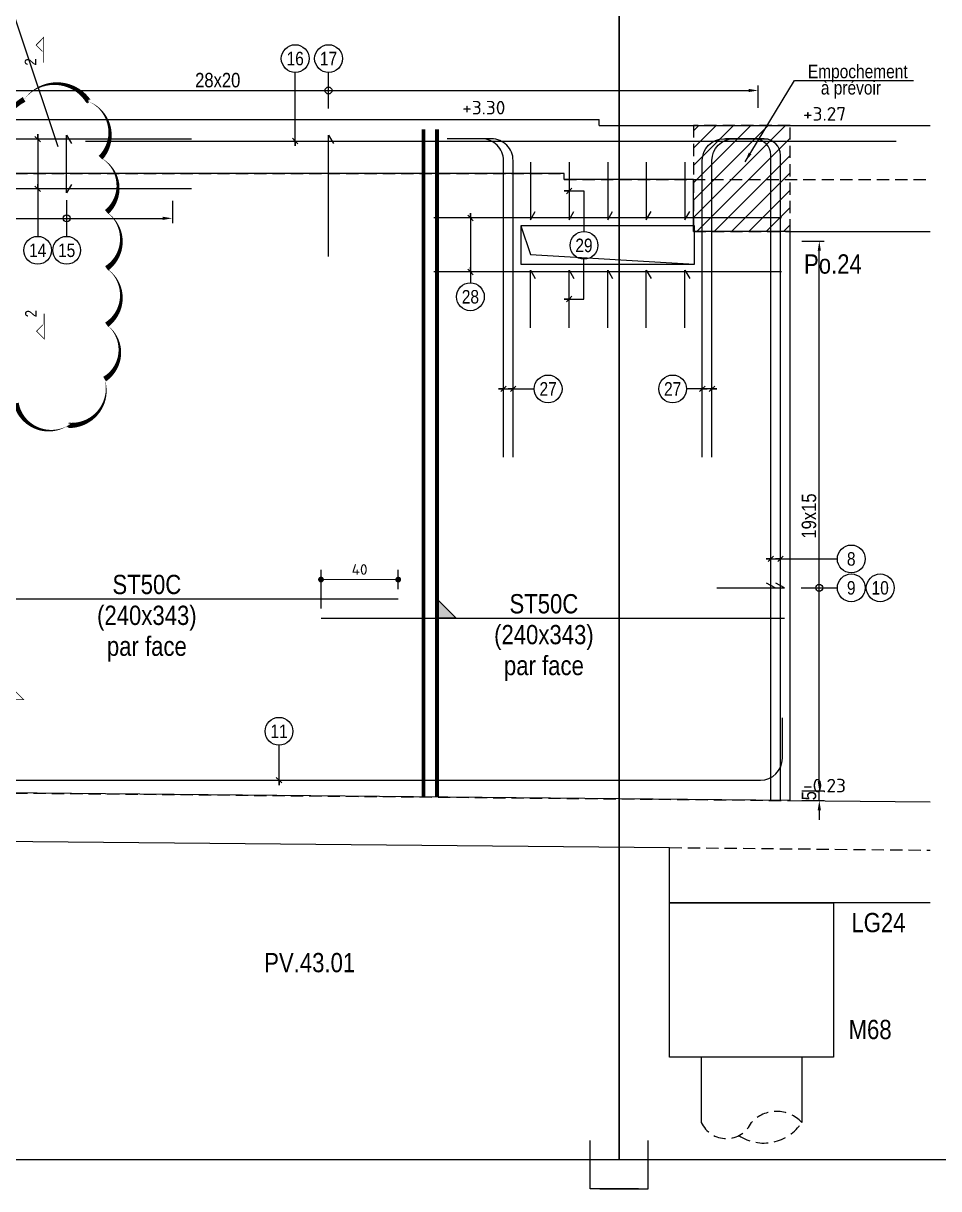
# Model space of a CAD drawing. Extents: x -10329 to 23244, y -15032 to -6928.
# Drawn here: x 5518 to 5992, y -15032 to -14428 of the extents above; entities that cross this region are included whole.
import ezdxf
from ezdxf.enums import TextEntityAlignment as Align

# ---------------------------------------------------------------- set-up
doc = ezdxf.new("R2010")
doc.units = 0
doc.linetypes.add('CACHE', pattern=[9.524999999999999, 6.35, -3.175])
doc.linetypes.add('CACHEX2', pattern=[19.049999999999997, 12.7, -6.35])
doc.layers.get('Defpoints').update_dxf_attribs({"color": 53})
for name, color, linetype in [('aide_STR_TS_TXT', 7, 'Continuous'), ('ARMATURES_ACIERS_FINS', 120, 'Continuous'), ('ARMATURES_ACIERS_FORTS', 150, 'Continuous'), ('ARMATURES_REPERAGE_ACIERS', 7, 'Continuous'), ('ARMATURES_TS', 22, 'CACHEX2'), ('Format A4 - Ech 1.25 - Horizontal$0$PYC-CARTOUCHE', 7, 'Continuous'), ('PYC_Cotation', 11, 'Continuous'), ('PYC_HOZ_BET_VU', 252, 'Continuous'), ('PYC_Texte général', 102, 'Continuous'), ('STR_TS_TXT', 7, 'Continuous')]:
    doc.layers.add(name, color=color, linetype=linetype)
doc.styles.add('Cotations', font='simplex.shx')
doc.styles.add('PYC_Texte_cotations', font='romans.shx')
doc.styles.add('PYC_Texte_Normal', font='ARIALN.TTF')
doc.styles.add('PYC_Texte_Reperage', font='ARIALN.TTF')
doc.styles.add('SGI_Tex_Cotes', font='ARIALN.TTF')
doc.styles.get("Standard").update_dxf_attribs({"font": 'ARIAL.TTF'})
doc.styles.add('TEXTE TS', font='romans.shx', dxfattribs={"width": 0.7, "oblique": 15})
doc.linetypes.add('RBx0.50', pattern='A,0.25,-0.025,["V",Standard,S=0.05,R=0,X=-0.025,Y=-0.05],-0.05,["V",Standard,S=0.05,R=180,X=0.025,Y=0.05],-0.025', length=0.35)
doc.dimstyles.new('PYC-COUPES-25', dxfattribs={"dimscale": 50, "dimtxt": 0.11, "dimasz": 0.06, "dimexe": 0.1, "dimexo": 0.1, "dimgap": 0.05, "dimtad": 3, "dimdec": 1, "dimrnd": 0.5, "dimzin": 9, "dimdsep": 46, "dimtxsty": 'PYC_Texte_cotations', "dimblk1": 'DOT', "dimblk2": 'DOT', "dimsah": 1, "dimcen": 0.09, "dimclrd": 256, "dimclrt": 7, "dimaunit": 2, "dimadec": 1, "dimazin": 0, "dimtfac": 1, "dimtdec": 1, "dimtix": 1, "dimtmove": 2, "dimatfit": 3, "dimldrblk": 'DOT', "dimfxl": 0.3, "dimfxlon": 1, "dimtolj": 1, "dimtzin": 0, "dimlwd": 20, "dimarcsym": 0})
doc.dimstyles.new('SGI_Cot_Secondaire_25', dxfattribs={"dimscale": 0.5, "dimtxt": 15, "dimasz": 10, "dimexe": 5, "dimexo": 0, "dimgap": 3, "dimtad": 1, "dimdsep": 46, "dimtxsty": 'SGI_Tex_Cotes', "dimcen": 0, "dimclrd": 7, "dimclre": 7, "dimclrt": 7, "dimaunit": 2, "dimazin": 0, "dimtfac": 1, "dimtmove": 0, "dimatfit": 3, "dimfxl": 18, "dimfxlon": 1, "dimtolj": 1, "dimtzin": 0, "dimlwd": 25, "dimlwe": 25, "dimarcsym": 0})

# ---------------------------------------------------------------- blocks, each defined once
blk = doc.blocks.new('mrega')
at = {"layer": 'aide_STR_TS_TXT', "style": 'TEXTE TS', "width": 0.8}
for tag, p in [('ST10', (14.47619047619082, 0)), ('DIM', (14.47619047619082, -16)), ('NOTE', (14.47619047619082, -32))]:
    blk.add_attdef(tag, text='', height=10, dxfattribs=at).set_placement(p, align=Align.CENTER)
blk = doc.blocks.new('_Dot')
at = {"color": 0, "lineweight": -2}
blk.add_line((-0.5, 0), (-1, 0), dxfattribs=at)
at = {"color": 0, "const_width": 0.5}
blk.add_lwpolyline([(-0.25, 0, 1), (0.25, 0, 1)], format="xyb", close=True, dxfattribs=at)
blk = doc.blocks.new('*D100')
at = {"layer": 'Defpoints', "color": 0, "transparency": 16777216}
for p in [(5712.078476171402, -14715.87515087133), (5712.078476171402, -14725.87515087133), (5672.078476171402, -14735.87515087133)]:
    blk.add_point(p, dxfattribs=at)
at = {"layer": 'PYC_Cotation', "color": 0, "lineweight": -2, "transparency": 16777216}
for p, q in [((5672.078476171402, -14730.87515087133), (5672.078476171402, -14710.87515087133)), ((5712.078476171402, -14720.87515087133), (5712.078476171402, -14710.87515087133))]:
    blk.add_line(p, q, dxfattribs=at)
at = {"layer": 'PYC_Cotation', "linetype": 'Continuous', "lineweight": 20, "transparency": 16777216}
blk.add_line((5675.078476171402, -14715.87515087133), (5709.078476171402, -14715.87515087133), dxfattribs=at)
at = {"layer": 'PYC_Cotation', "lineweight": 20, "transparency": 16777216, "xscale": 3, "yscale": 3, "zscale": 3, "rotation": 180}
blk.add_blockref('_Dot', (5672.078476171402, -14715.87515087133), dxfattribs=at)
at = {"layer": 'PYC_Cotation', "lineweight": 20, "transparency": 16777216, "xscale": 3, "yscale": 3, "zscale": 3}
blk.add_blockref('_Dot', (5712.078476171402, -14715.87515087133), dxfattribs=at)
at = {"layer": 'PYC_Cotation', "color": 7, "transparency": 16777216, "insert": (5692.078476171402, -14710.62515087133), "char_height": 5.5, "attachment_point": 5, "style": 'PYC_Texte_cotations'}
blk.add_mtext('\\A1;40', dxfattribs=at)
blk = doc.blocks.new('*D105')
at = {"layer": 'Defpoints', "color": 0, "transparency": 16777216}
for p in [(5215.078476170573, -14510.33206584012), (5595.078476170573, -14510.33206584012), (5595.078476170573, -14528.61575123837)]:
    blk.add_point(p, dxfattribs=at)
at = {"layer": 'PYC_Cotation', "color": 7, "linetype": 'Continuous', "lineweight": 25, "transparency": 16777216}
for p, q in [((5215.078476170573, -14519.61575123837), (5215.078476170573, -14531.11575123837)), ((5595.078476170573, -14519.61575123837), (5595.078476170573, -14531.11575123837)), ((5220.078476170573, -14528.61575123837), (5590.078476170573, -14528.61575123837))]:
    blk.add_line(p, q, dxfattribs=at)
at = {"layer": 'PYC_Cotation', "color": 7, "transparency": 16777216}
for points in [[(5220.078476170573, -14527.78241790503), (5220.078476170573, -14529.4490845717), (5215.078476170573, -14528.61575123837)], [(5590.078476170573, -14527.78241790503), (5590.078476170573, -14529.4490845717), (5595.078476170573, -14528.61575123837)]]:
    blk.add_solid(points, dxfattribs=at)
at = {"layer": 'PYC_Cotation', "color": 7, "transparency": 16777216, "insert": (5405.078476170573, -14523.28645383045), "char_height": 7.5, "attachment_point": 5, "style": 'SGI_Tex_Cotes'}
blk.add_mtext('\\A1;19x20', dxfattribs=at)
blk = doc.blocks.new('*D106')
at = {"layer": 'Defpoints', "color": 0, "transparency": 16777216}
for p in [(5898.578476171402, -14462.33868090983), (5338.578476171402, -14480.43206584014), (5898.578476171402, -14480.43206584014)]:
    blk.add_point(p, dxfattribs=at)
at = {"layer": 'PYC_Cotation', "color": 7, "linetype": 'Continuous', "lineweight": 25, "transparency": 16777216}
for p, q in [((5338.578476171402, -14471.33868090983), (5338.578476171402, -14459.83868090983)), ((5343.578476171402, -14462.33868090983), (5893.578476171402, -14462.33868090983)), ((5898.578476171402, -14471.33868090983), (5898.578476171402, -14459.83868090983))]:
    blk.add_line(p, q, dxfattribs=at)
at = {"layer": 'PYC_Cotation', "color": 7, "transparency": 16777216}
for points in [[(5343.578476171402, -14461.50534757649), (5343.578476171402, -14463.17201424316), (5338.578476171402, -14462.33868090983)], [(5893.578476171402, -14461.50534757649), (5893.578476171402, -14463.17201424316), (5898.578476171402, -14462.33868090983)]]:
    blk.add_solid(points, dxfattribs=at)
at = {"layer": 'PYC_Cotation', "color": 7, "transparency": 16777216, "insert": (5618.578476171402, -14457.00938350191), "char_height": 7.5, "attachment_point": 5, "style": 'SGI_Tex_Cotes'}
blk.add_mtext('\\A1;28x20', dxfattribs=at)
blk = doc.blocks.new('*D110')
at = {"layer": 'Defpoints', "color": 0, "transparency": 16777216}
for p in [(5915.081392603737, -14825.4320941952), (5915.081392603737, -14830.4320941952), (5930.185784907747, -14825.4320941952)]:
    blk.add_point(p, dxfattribs=at)
at = {"layer": 'PYC_Cotation', "color": 7, "linetype": 'Continuous', "lineweight": 25, "transparency": 16777216}
for p, q in [((5930.185784907747, -14820.4320941952), (5930.185784907747, -14815.4320941952)), ((5921.185784907747, -14825.4320941952), (5932.685784907747, -14825.4320941952)), ((5921.185784907747, -14830.4320941952), (5932.685784907747, -14830.4320941952)), ((5930.185784907747, -14830.4320941952), (5930.185784907747, -14825.4320941952)), ((5930.185784907747, -14835.4320941952), (5930.185784907747, -14840.4320941952))]:
    blk.add_line(p, q, dxfattribs=at)
at = {"layer": 'PYC_Cotation', "color": 7, "transparency": 16777216}
for points in [[(5929.352451574414, -14820.4320941952), (5931.01911824108, -14820.4320941952), (5930.185784907747, -14825.4320941952)], [(5929.352451574414, -14835.4320941952), (5931.01911824108, -14835.4320941952), (5930.185784907747, -14830.4320941952)]]:
    blk.add_solid(points, dxfattribs=at)
at = {"layer": 'PYC_Cotation', "color": 7, "transparency": 16777216, "insert": (5924.871835385239, -14827.9320941952), "char_height": 7.5, "attachment_point": 5, "rotation": 90, "style": 'SGI_Tex_Cotes'}
blk.add_mtext('\\A1;5', dxfattribs=at)
blk = doc.blocks.new('*D111')
at = {"layer": 'Defpoints', "color": 0, "transparency": 16777216}
for p in [(5915.081392603737, -14540.4320941952), (5930.18578490775, -14540.4320941952), (5915.081392603737, -14825.4320941952)]:
    blk.add_point(p, dxfattribs=at)
at = {"layer": 'PYC_Cotation', "color": 7, "linetype": 'Continuous', "lineweight": 25, "transparency": 16777216}
for p, q in [((5921.18578490775, -14540.4320941952), (5932.68578490775, -14540.4320941952)), ((5930.18578490775, -14820.4320941952), (5930.18578490775, -14545.4320941952)), ((5921.18578490775, -14825.4320941952), (5932.68578490775, -14825.4320941952))]:
    blk.add_line(p, q, dxfattribs=at)
at = {"layer": 'PYC_Cotation', "color": 7, "transparency": 16777216}
for points in [[(5929.352451574417, -14545.4320941952), (5931.019118241083, -14545.4320941952), (5930.18578490775, -14540.4320941952)], [(5929.352451574417, -14820.4320941952), (5931.019118241083, -14820.4320941952), (5930.18578490775, -14825.4320941952)]]:
    blk.add_solid(points, dxfattribs=at)
at = {"layer": 'PYC_Cotation', "color": 7, "transparency": 16777216, "insert": (5924.85648749984, -14682.9320941952), "char_height": 7.5, "attachment_point": 5, "rotation": 90, "style": 'SGI_Tex_Cotes'}
blk.add_mtext('\\A1;19x15', dxfattribs=at)
blk = doc.blocks.new('A$C6F247267')
blk.add_hatch(color=256).paths.add_polyline_path([(5.684341886080801e-14, -0.1999999999999886), (-0.1999999999999886, 0), (5.684341886080801e-14, 0)])
blk.add_lwpolyline([(-0.1999999999999886, 0), (5.684341886080801e-14, 0), (5.684341886080801e-14, -0.1999999999999886), (-0.1999999999999886, 0)])

msp = doc.modelspace()

# ---------------------------------------------------------------- hatches: boundary and pattern name
at = {"layer": 'PYC_HOZ_BET_VU', "linetype": 'CACHE'}
h = msp.add_hatch(dxfattribs=at)
h.set_pattern_fill('ANSI31', color=256, scale=2, style=0)
h.set_pattern_definition([(45, (-82166.16431930798, -3920.211111309778), (-4.490128060534576, 4.490128060534577), [])])
h.paths.add_polyline_path([(5865.078476171402, -14535.43206584013), (5915.078476171402, -14535.43206584013), (5915.078476171402, -14480.43206584013), (5865.078476171402, -14480.43206584013)])

# ---------------------------------------------------------------- linework, layer by layer
at = {"color": 1}
msp.add_lwpolyline([(5535.879705310334, -14491.52473175472), (5410.058450438548, -14115.14381711876), (5124.569105417002, -14115.14381711876)], dxfattribs=at)
msp.add_lwpolyline([(5514.106618948746, -14508.67818099206, 0, 2.778, -0.52056705), (5518.279921301175, -14466.95327417871, 0, 2.778, -0.52056705), (5551.665562339593, -14467.99635713121, 0, 2.778, -0.52056705), (5551.665562339578, -14467.99635713121, 0, 2.778, -0.52056705), (5557.925256617833, -14497.20381459912, 0, 2.778, -0.52056705), (5557.925256617833, -14497.20381459912, 0, 2.778, -0.52056705), (5561.055362999905, -14525.36818911081, 0, 2.778, -0.52056705), (5561.055362999905, -14525.36818911081, 0, 2.778, -0.52056705), (5561.055362999905, -14554.575646575, 0, 2.778, -0.52056705), (5561.055362999905, -14554.575646575, 0, 2.778, -0.52056705), (5561.055362999905, -14583.78310404292, 0, 2.778, -0.52056705), (5561.055362999905, -14583.78310404292, 0, 2.778, -0.52056705), (5560.011907786597, -14611.9474785546, 0, 2.778, -0.52056705), (5560.011907786597, -14611.9474785546, 0, 2.778, -0.52056705), (5541.232565716375, -14635.93929430043, 0, 2.778, -0.52056705), (5541.23256571636, -14635.93929430043, 0, 2.778, -0.52056705), (5514.106618948746, -14624.46492790377, 0, 2.778, -0.52056705)], format="xyseb", dxfattribs=at)
at = {"layer": 'ARMATURES_ACIERS_FINS'}
for points in [[(5542.825179823209, -14511.10193882121), (5540.325179823209, -14515.43206584013), (5540.325179823209, -14485.43206584013), (5542.825179823209, -14489.76219285905)], [(5675.97666134451, -14548.43206584014), (5675.97666134451, -14485.43206584013), (5678.47666134451, -14489.76219285906)], [(5780.57847617293, -14499.43206584013), (5780.57847617293, -14529.43206584013), (5783.07847617293, -14525.10193882121)], [(5800.57847617293, -14499.43206584013), (5800.57847617293, -14529.43206584013), (5803.07847617293, -14525.10193882121)], [(5820.57847617293, -14499.43206584013), (5820.57847617293, -14529.43206584013), (5823.07847617293, -14525.10193882121)], [(5840.57847617293, -14499.43206584013), (5840.57847617293, -14529.43206584013), (5843.07847617293, -14525.10193882121)], [(5860.57847617293, -14499.43206584013), (5860.57847617293, -14529.43206584013), (5863.07847617293, -14525.10193882121)], [(5910.578476171402, -14528.43206584013), (5730.578476171402, -14528.43206584013)], [(5910.578476171402, -14556.43206584013), (5730.578476171402, -14556.43206584013)], [(5780.57847617293, -14585.43206584013), (5780.57847617293, -14555.43206584013), (5783.07847617293, -14559.76219285906)], [(5800.57847617293, -14585.43206584013), (5800.57847617293, -14555.43206584013), (5803.07847617293, -14559.76219285906)], [(5820.57847617293, -14585.43206584013), (5820.57847617293, -14555.43206584013), (5823.07847617293, -14559.76219285906)], [(5840.57847617293, -14585.43206584013), (5840.57847617293, -14555.43206584013), (5843.07847617293, -14559.76219285906)], [(5860.57847617293, -14585.43206584013), (5860.57847617293, -14555.43206584013), (5863.07847617293, -14559.76219285906)], [(5877.07846308517, -14720.16424390184), (5912.07846308517, -14720.16424390184), (5907.748336066259, -14717.66424390184)], [(5902.916329094267, -14720.16431871357), (5907.246456113193, -14720.16431871357), (5902.916329094267, -14717.66431871357)]]:
    msp.add_lwpolyline(points, dxfattribs=at)
for points in [[(5905.081392603737, -14830.33566217977), (5905.081392603737, -14495.92559728567, 0.414213562373095), (5896.581392603737, -14487.42559728567), (5881.581392603737, -14487.42559728567)], [(5910.081392603737, -14830.38387818749), (5910.081392603737, -14495.92559728567, 0.414213562373095), (5901.581392603737, -14487.42559728567), (5886.581392603737, -14487.42559728567)]]:
    msp.add_lwpolyline(points, format="xyb", dxfattribs=at)
at = {"layer": 'ARMATURES_ACIERS_FORTS'}
for points in [[(5605.078476170573, -14487.53206584014), (5205.078476170573, -14487.53206584014)], [(5550.078476170573, -14488.53206584014), (5970.078476171402, -14488.53206584014)], [(5605.078476170573, -14513.33206584012), (5205.078476170573, -14513.33206584012)]]:
    msp.add_lwpolyline(points, dxfattribs=at)
for points in [[(5766.578476171402, -14652.43206584013), (5766.578476171402, -14498.63206584013, 0.414213562373095), (5755.378476171405, -14487.43206584013), (5737.378476171405, -14487.43206584013)], [(5771.578476171402, -14652.43206584013), (5771.578476171402, -14498.63206584013, 0.414213562373095), (5760.378476171405, -14487.43206584013), (5742.378476171405, -14487.43206584013)], [(5869.578476171402, -14652.43206584013), (5869.578476171402, -14498.63206584013, -0.414213562373095), (5880.778476171399, -14487.43206584013), (5898.778476171399, -14487.43206584013)], [(5874.578476171402, -14652.43206584013), (5874.578476171402, -14498.63206584013, -0.414213562373095), (5885.778476171399, -14487.43206584013), (5903.778476171399, -14487.43206584013)], [(5402.578476171402, -14819.90116419565), (5899.678476171408, -14819.90116419564, 0.414213562373095), (5911.078476171402, -14808.50116419564), (5911.078476171402, -14787.50116419564)]]:
    msp.add_lwpolyline(points, format="xyb", dxfattribs=at)
at = {"layer": 'ARMATURES_REPERAGE_ACIERS'}
for points in [[(5658.72099269717, -14488.53206584014), (5658.72099269717, -14491.03206584014), (5658.72099269717, -14488.53206584014), (5660.13520625954, -14489.94627940251), (5658.72099269717, -14488.53206584014), (5657.3067791348, -14487.11785227777), (5658.72099269717, -14488.53206584014), (5658.720992697155, -14452.99293090983)], [(5675.97666134451, -14471.68443090983), (5675.97666134451, -14452.99293090983)], [(5525.325179823223, -14487.53206584014), (5525.325179823223, -14485.03206584014), (5525.325179823223, -14487.53206584014), (5523.910966260853, -14486.11785227777), (5525.325179823223, -14487.53206584014), (5526.739393385593, -14488.94627940252), (5525.325179823223, -14487.53206584014), (5525.325179823209, -14537.96150123837)], [(5525.325179823209, -14513.33206584012), (5525.325179823209, -14510.83206584012), (5525.325179823209, -14513.33206584012), (5523.910966260839, -14511.91785227775), (5525.325179823209, -14513.33206584012), (5526.739393385578, -14514.7462794025), (5525.325179823209, -14513.33206584012), (5525.325179823209, -14537.96150123837)], [(5800.57847617293, -14514.43206584013), (5798.07847617293, -14514.43206584013), (5800.57847617293, -14514.43206584013), (5799.16426261056, -14515.84627940251), (5800.57847617293, -14514.43206584013), (5801.9926897353, -14513.01785227776), (5800.57847617293, -14514.43206584013), (5808.282416527218, -14514.43206584013), (5808.282416527218, -14535.43206584013)], [(5540.325179823209, -14519.27000123836), (5540.325179823209, -14537.96150123837)], [(5749.465244424588, -14528.43206584013), (5749.465244424588, -14525.93206584013), (5749.465244424588, -14528.43206584013), (5748.051030862218, -14527.01785227776), (5749.465244424588, -14528.43206584013), (5750.879457986957, -14529.84627940251), (5749.465244424588, -14528.43206584013), (5749.465244424588, -14562.08284804171)], [(5800.57847617293, -14570.43206584013), (5798.07847617293, -14570.43206584013), (5800.57847617293, -14570.43206584013), (5799.16426261056, -14571.84627940251), (5800.57847617293, -14570.43206584013), (5801.9926897353, -14569.01785227776), (5800.57847617293, -14570.43206584013), (5808.282416527218, -14570.43206584013), (5808.282416527218, -14549.83206584013)], [(5749.465244424588, -14556.43206584013), (5749.465244424588, -14553.93206584013), (5749.465244424588, -14556.43206584013), (5748.051030862218, -14555.01785227776), (5749.465244424588, -14556.43206584013), (5750.879457986957, -14557.84627940251), (5749.465244424588, -14556.43206584013), (5749.465244424588, -14562.08284804171)], [(5766.578476171402, -14617.02853624841), (5764.078476171402, -14617.02853624841), (5766.578476171402, -14617.02853624841), (5765.164262609032, -14618.44274981079), (5766.578476171402, -14617.02853624841), (5767.992689733772, -14615.61432268604), (5766.578476171402, -14617.02853624841), (5782.526312572008, -14617.02853624841)], [(5771.578476171402, -14617.02853624841), (5769.078476171402, -14617.02853624841), (5771.578476171402, -14617.02853624841), (5770.164262609032, -14618.44274981079), (5771.578476171402, -14617.02853624841), (5772.992689733772, -14615.61432268604), (5771.578476171402, -14617.02853624841), (5782.526312572008, -14617.02853624841)], [(5874.578476171402, -14617.02853624841), (5877.078476171402, -14617.02853624841), (5874.578476171402, -14617.02853624841), (5875.992689733772, -14615.61432268604), (5874.578476171402, -14617.02853624841), (5873.164262609032, -14618.44274981079), (5874.578476171402, -14617.02853624841), (5861.42915488506, -14617.02853624841)], [(5869.578476171402, -14617.02853624841), (5872.078476171402, -14617.02853624841), (5869.578476171402, -14617.02853624841), (5870.992689733772, -14615.61432268604), (5869.578476171402, -14617.02853624841), (5868.164262609032, -14618.44274981079), (5869.578476171402, -14617.02853624841), (5861.42915488506, -14617.02853624841)], [(5905.081392603752, -14705.16431871358), (5902.581392603752, -14705.16431871358), (5905.081392603752, -14705.16431871358), (5903.667179041367, -14706.57853227595), (5905.081392603752, -14705.16431871358), (5906.495606166107, -14703.75010515121), (5905.081392603752, -14705.16431871358), (5939.531534907757, -14705.16431871357)], [(5910.081392603752, -14705.16431871358), (5907.581392603752, -14705.16431871358), (5910.081392603752, -14705.16431871358), (5908.667179041367, -14706.57853227595), (5910.081392603752, -14705.16431871358), (5911.495606166107, -14703.75010515121), (5910.081392603752, -14705.16431871358), (5939.531534907757, -14705.16431871357)], [(5920.840034907742, -14720.16431871357), (5939.531534907757, -14720.16431871357)], [(5650.322728204657, -14819.90116419565), (5650.322728204657, -14822.40116419565), (5650.322728204657, -14819.90116419565), (5651.736941767027, -14821.31537775802), (5650.322728204657, -14819.90116419565), (5648.908514642288, -14818.48695063327), (5650.322728204657, -14819.90116419565), (5650.322728204657, -14801.71372186366)]]:
    msp.add_lwpolyline(points, dxfattribs=at)
for centre, radius in [((5658.720992697155, -14445.79293090983), 7.2), ((5675.97666134451, -14445.79293090983), 7.2), ((5675.97666134451, -14462.33868090983), 1.8), ((5540.325179823209, -14528.61575123837), 1.8), ((5525.325179823209, -14545.16150123837), 7.2), ((5540.325179823209, -14545.16150123837), 7.2), ((5808.282416527218, -14542.63206584013), 7.2), ((5749.465244424588, -14569.28284804171), 7.2), ((5789.726312572006, -14617.02853624841), 7.2), ((5854.229154885063, -14617.02853624841), 7.2), ((5946.73153490774, -14705.16431871357), 7.2), ((5946.73153490774, -14720.16431871357), 7.2), ((5961.73153490774, -14720.16431871357), 7.2), ((5930.18578490775, -14720.16431871357), 1.8), ((5650.322728204657, -14794.51372186366), 7.2)]:
    msp.add_circle(centre, radius, dxfattribs=at)
at = {"layer": 'ARMATURES_TS', "linetype": 'Continuous', "lineweight": -2, "ltscale": 0.01, "const_width": 2}
msp.add_lwpolyline([(5725.167216149275, -14828.5856510772), (5725.167216149333, -14482.43206584013)], dxfattribs=at)
at = {"layer": 'ARMATURES_TS', "linetype": 'CACHE', "ltscale": 2, "const_width": 2}
msp.add_lwpolyline([(5732.121855975915, -14828.65326765583), (5732.121855975915, -14482.43206584013)], dxfattribs=at)
at = {"layer": 'ARMATURES_TS', "color": 3, "linetype": 'Continuous'}
for points in [[(5472.078476171402, -14725.87515087133), (5712.078476171402, -14725.87515087133)], [(5672.078476171402, -14735.87515087133), (5912.078476171402, -14735.87515087133)]]:
    msp.add_lwpolyline(points, dxfattribs=at)
at = {"layer": 'Format A4 - Ech 1.25 - Horizontal$0$PYC-CARTOUCHE'}
for points in [[(4806.469102171308, -14304.13240506446), (5826.469102171308, -14304.13240506446), (5826.469102171308, -15016.63240506446), (4806.469102171308, -15016.63240506446)], [(5826.469102171308, -14304.13240506446), (6846.469102171308, -14304.13240506446), (6846.469102171308, -15016.63240506446), (5826.469102171308, -15016.63240506446)]]:
    msp.add_lwpolyline(points, close=True, dxfattribs=at)
for points in [[(5836.469102171308, -15031.63240506446), (5811.469102171308, -15031.63240506446), (5811.469102171308, -15006.63240506446)], [(5816.469102171308, -15031.63240506446), (5841.469102171308, -15031.63240506446), (5841.469102171308, -15006.63240506446)]]:
    msp.add_lwpolyline(points, dxfattribs=at)
at = {"layer": 'PYC_Cotation', "const_width": 0.3749999999995735}
for points in [[(5528.470040515371, -14447.97188718505), (5528.43336012587, -14434.84693844022), (5524.467015847913, -14438.83551439442), (5527.790829145873, -14442.14080129178)], [(5528.676706971761, -14578.01142437985), (5528.713533999282, -14591.13637271405), (5524.724913734419, -14587.17007299561), (5528.030163502583, -14583.84622277582)], [(5505.052017744179, -14778.22039198012), (5518.176966489016, -14778.18371159062), (5514.188390534808, -14774.21736731266), (5510.883103637447, -14777.54118061062)]]:
    msp.add_lwpolyline(points, dxfattribs=at)
at = {"layer": 'PYC_HOZ_BET_VU'}
for p, q in [((5494.578476171402, -14477.43206584013), (5816.078476171402, -14477.43206584013)), ((5816.078476171402, -14480.43206584013), (5816.078476171402, -14477.43206584013)), ((5816.078476171402, -14480.43206584013), (5987.578476171402, -14480.43206584013)), ((5915.078476171402, -14830.43206584015), (5915.078476171402, -14535.43206584013)), ((5915.078476171402, -14535.43206584013), (5987.578476171402, -14535.43206584014)), ((5915.078476171402, -14830.43206584015), (5987.578476171402, -14831.13694805881)), ((5467.578476171402, -14851.08242267405), (5852.575829193112, -14854.82556458272)), ((5869.078476171489, -14963.43206584012), (5869.078476171591, -14997.30285262893)), ((5921.078476171562, -14963.43206584007), (5921.078476171562, -14997.30285262893))]:
    msp.add_line(p, q, dxfattribs=at)
at = {"layer": 'PYC_HOZ_BET_VU', "linetype": 'CACHEX2', "ltscale": 0.5}
for p, q in [((5494.578476171402, -14505.43206584014), (5798.078476171402, -14505.43206584013)), ((5798.078476171402, -14508.43206584013), (5798.078476171402, -14505.43206584013)), ((5798.078476171402, -14508.43206584013), (5987.578476171402, -14508.43206584014)), ((5865.078476171402, -14535.43206584013), (5865.078476171402, -14508.43206584013)), ((5865.078476171402, -14535.43206584013), (5915.078476171402, -14535.43206584013)), ((5494.578476171402, -14826.34374897189), (5915.081392603737, -14830.4320941952)), ((5852.578476171402, -14854.825590318), (5987.578476171402, -14856.13812962172))]:
    msp.add_line(p, q, dxfattribs=at)
msp.add_lwpolyline([(5865.078476171402, -14535.43206584013), (5915.078476171402, -14535.43206584013), (5915.078476171402, -14480.43206584013), (5865.078476171402, -14480.43206584013)], close=True, dxfattribs=at)
at = {"layer": 'PYC_HOZ_BET_VU', "linetype": 'RBx0.50', "ltscale": 50}
for points in [[(5915.078476171402, -14535.43206584013), (5865.078476171402, -14535.43206584013), (5865.078476171402, -14508.43206584014), (5798.078476171402, -14508.43206584014), (5798.078476171402, -14505.43206584013), (5338.578476171402, -14505.43206584013), (5338.578476171402, -14597.43206584013), (4995.078476171402, -14597.43206584013), (4995.078476171402, -14607.43206584013), (4895.078476171402, -14607.43206584013)], [(5915.081392603737, -14830.4320941952), (5400.808162066867, -14825.43206584015), (4895.078476171402, -14830.43206584015)]]:
    msp.add_lwpolyline(points, dxfattribs=at)
at = {"layer": 'PYC_HOZ_BET_VU'}
for points in [[(5775.578476171402, -14552.43206584013), (5865.578476171402, -14552.43206584013), (5865.578476171402, -14532.43206584013), (5775.578476171402, -14532.43206584013)], [(5852.578476171402, -14963.43206584008), (5852.578476171402, -14883.43206584014), (5937.578476171402, -14883.43206584014), (5937.578476171402, -14963.43206584011)]]:
    msp.add_lwpolyline(points, close=True, dxfattribs=at)
for points in [[(5775.578476171402, -14532.43206584013), (5780.578476171402, -14547.43206584013), (5865.578476171402, -14552.43206584013)], [(5987.578476171402, -14883.43206584014), (5852.578476171402, -14883.43206584014), (5852.578476171402, -14854.825590318)]]:
    msp.add_lwpolyline(points, dxfattribs=at)
at = {"layer": 'PYC_HOZ_BET_VU', "linetype": 'CACHEX2', "ltscale": 0.5}
msp.add_lwpolyline([(5888.55558912571, -15004.08140287042, 0.4174219301333466), (5921.078476171373, -14997.30285262869, 0.4411854721130351), (5895.07847617146, -14997.30285262893, -0.6406385143009127), (5869.078476171664, -14997.30285262914)], format="xyb", dxfattribs=at)

# ---------------------------------------------------------------- block references
at = {"layer": 'ARMATURES_TS', "xscale": 50, "yscale": 50, "zscale": 50, "rotation": 180}
msp.add_blockref('A$C6F247267', (5732.121855975915, -14735.87515087133), dxfattribs=at)
at = {"layer": 'STR_TS_TXT'}
ref = msp.add_blockref('mrega', (5567.389257314033, -14723.40849450324), dxfattribs=at)
ref.add_attrib('NOTE', 'par face', dxfattribs={"height": 10.00000000004157, "style": 'SGI_Tex_Cotes'}).set_placement((5581.865447790275, -14755.40849450337), align=Align.CENTER)
ref.add_attrib('ST10', 'ST50C', dxfattribs={"height": 10.00000000004157, "style": 'SGI_Tex_Cotes'}).set_placement((5581.865447790275, -14723.40849450324), align=Align.CENTER)
ref.add_attrib('DIM', '(240x343)', dxfattribs={"height": 10.00000000004158, "style": 'SGI_Tex_Cotes'}).set_placement((5581.865447790275, -14739.40849450331), align=Align.CENTER)
ref = msp.add_blockref('mrega', (5773.056895107904, -14733.40849450324), dxfattribs=at)
ref.add_attrib('NOTE', 'par face', dxfattribs={"height": 10.00000000004157, "style": 'SGI_Tex_Cotes'}).set_placement((5787.533085584146, -14765.40849450337), align=Align.CENTER)
ref.add_attrib('ST10', 'ST50C', dxfattribs={"height": 10.00000000004157, "style": 'SGI_Tex_Cotes'}).set_placement((5787.533085584146, -14733.40849450324), align=Align.CENTER)
ref.add_attrib('DIM', '(240x343)', dxfattribs={"height": 10.00000000004158, "style": 'SGI_Tex_Cotes'}).set_placement((5787.533085584146, -14749.40849450331), align=Align.CENTER)

# ---------------------------------------------------------------- texts
at = {"layer": 'ARMATURES_REPERAGE_ACIERS', "style": 'PYC_Texte_Normal'}
for s, p in [('16', (5658.720992697155, -14445.79293090983)), ('17', (5675.97666134451, -14445.79293090983)), ('29', (5808.282416527218, -14542.63206584013)), ('14', (5525.325179823209, -14545.16150123837)), ('15', (5540.325179823209, -14545.16150123837)), ('28', (5749.465244424588, -14569.28284804171)), ('27', (5789.726312572006, -14617.02853624841)), ('27', (5854.229154885063, -14617.02853624841)), ('8', (5946.73153490774, -14705.16431871357)), ('9', (5946.73153490774, -14720.16431871357)), ('10', (5961.73153490774, -14720.16431871357)), ('11', (5650.322728204657, -14794.51372186366))]:
    msp.add_text(s, height=7, dxfattribs=at).set_placement(p, align=Align.MIDDLE_CENTER)
for s, p in [('Empochement', (5950.113054721456, -14453.33851362285)), ('à prévoir', (5946.580525061887, -14461.74277649041))]:
    msp.add_text(s, height=7, dxfattribs=at).set_placement(p, align=Align.MIDDLE)
at = {"layer": 'PYC_Cotation', "style": 'SGI_Tex_Cotes'}
for p in [(5526.425263932295, -14449.41617677324), (5526.633199112868, -14579.90878224969)]:
    msp.add_text('2', height=5.999999999999999, rotation=90.160124441936, dxfattribs=at).set_placement(p, align=Align.BOTTOM_LEFT)
at = {"layer": 'PYC_Texte général'}
for s, height, rotation, style, p in [('+3.30', 7, 359.9996798603927, 'Cotations', (5745.220930321128, -14474.73792364716)), ('+3.27', 7, 359.9996798603927, 'Cotations', (5921.754116628246, -14477.96685389975)), ('Po.24', 10, 0.0004362783332388299, 'PYC_Texte_Reperage', (5922.271789649021, -14557.28736420719)), ('-0.23', 7, 359.9996798603927, 'Cotations', (5921.757033060581, -14826.1678648406))]:
    msp.add_text(s, height=height, rotation=rotation, dxfattribs=dict(at, style=style)).set_placement(p)
at = {"layer": 'PYC_Texte général', "style": 'PYC_Texte_Reperage'}
for s, p in [('LG24', (5960.818936045922, -14893.67570676417)), ('PV.43.01', (5666.214263911752, -14914.43150944536)), ('M68', (5956.511296209748, -14949.1145368014))]:
    msp.add_text(s, height=10, rotation=0.0004362783332388299, dxfattribs=at).set_placement(p, align=Align.MIDDLE_CENTER)

# ---------------------------------------------------------------- dimensions: what is measured, and where the dimension line sits
at = {"layer": 'PYC_Cotation'}
for base, p1, p2, text, picture, middle in [((5898.578476171402, -14462.33868090983), (5338.578476171402, -14480.43206584014), (5898.578476171402, -14480.43206584014), '28x20', '*D106', (5618.578476171402, -14457.00938350191)), ((5595.078476170573, -14528.61575123837), (5215.078476170573, -14510.33206584012), (5595.078476170573, -14510.33206584012), '19x20', '*D105', (5405.078476170573, -14523.28645383045))]:
    dim = msp.add_linear_dim(base=base, p1=p1, p2=p2, text=text, dimstyle='SGI_Cot_Secondaire_25', dxfattribs=at)
    dim.commit()
    dim.dimension.update_dxf_attribs({"geometry": picture, "text_midpoint": middle})
dim = msp.add_linear_dim(base=(5930.18578490775, -14540.4320941952), p1=(5915.081392603737, -14825.4320941952), p2=(5915.081392603737, -14540.4320941952), angle=90, text='19x15', dimstyle='SGI_Cot_Secondaire_25', dxfattribs=at)
dim.commit()
dim.dimension.update_dxf_attribs({"geometry": '*D111', "text_midpoint": (5924.85648749984, -14682.9320941952)})
dim = msp.add_linear_dim(base=(5712.078476171402, -14715.87515087133), p1=(5672.078476171402, -14735.87515087133), p2=(5712.078476171402, -14725.87515087133), dimstyle='PYC-COUPES-25', dxfattribs=at)
dim.commit()
dim.dimension.update_dxf_attribs({"geometry": '*D100', "text_midpoint": (5692.078476171402, -14710.62515087133)})
dim = msp.add_linear_dim(base=(5930.185784907747, -14825.4320941952), p1=(5915.081392603737, -14830.4320941952), p2=(5915.081392603737, -14825.4320941952), angle=90, dimstyle='SGI_Cot_Secondaire_25', dxfattribs=at)
dim.commit()
dim.dimension.update_dxf_attribs({"geometry": '*D110', "text_midpoint": (5930.18578490775, -14827.9320941952), "dimtype": 160})

# ---------------------------------------------------------------- leaders
msp.add_leader([(5891.774583947597, -14499.24938411126), (5917.32157011595, -14457.09105156439), (5979.018144492162, -14457.09105156439)], dimstyle='SGI_Cot_Secondaire_25', override={"dimtmove": 1}, dxfattribs=at)

doc.saveas('drawing.dxf')
